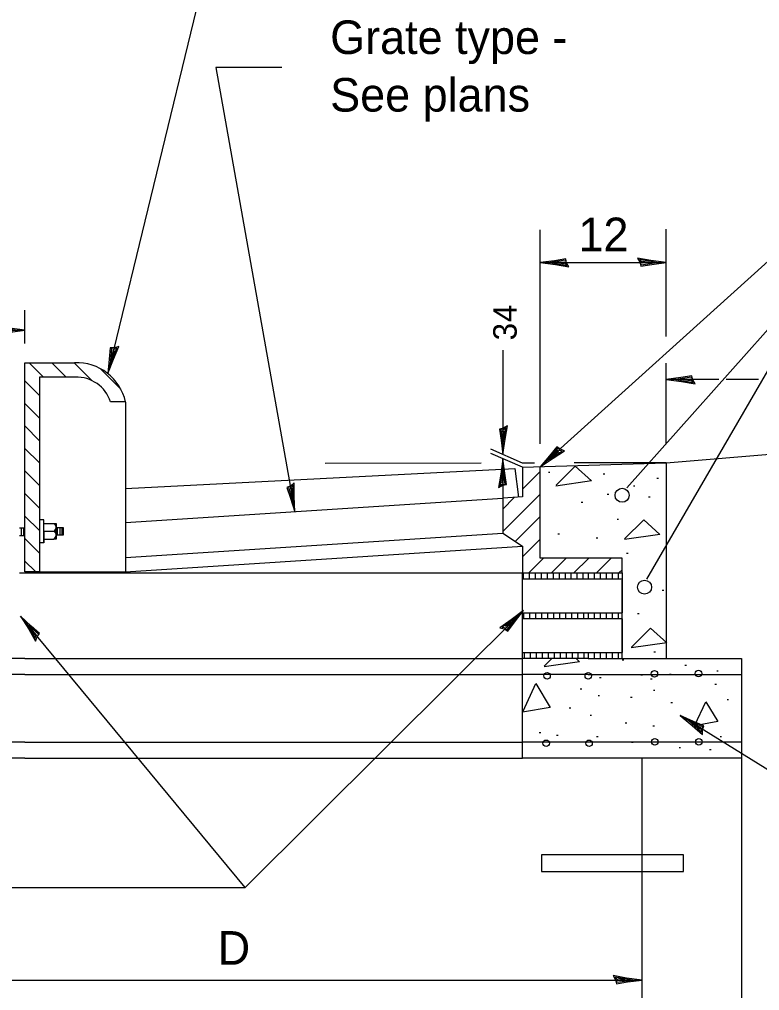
# Model space of a CAD drawing. Extents: x 0 to 2.83, y -0.12 to 1.83.
# Drawn here: x 2.1562 to 2.4132, y 1.2945 to 1.6319 of the extents above; entities that cross this region are included whole.
import ezdxf

# ---------------------------------------------------------------- set-up
doc = ezdxf.new("R2010")
doc.units = 0
for name, color, linetype in [('RD_Pr_Roadway_Dimensions', 7, 'Continuous'), ('RD_Pr_Roadway_Notes', 7, 'Continuous'), ('SH_General_Details', 7, 'Continuous')]:
    doc.layers.add(name, color=color, linetype=linetype)

msp = doc.modelspace()

# ---------------------------------------------------------------- linework, layer by layer
at = {"layer": 'RD_Pr_Roadway_Dimensions'}
for p, q in [((2.33701, 1.48448), (2.33701, 1.55876)), ((2.38078, 1.52173), (2.38078, 1.55899)), ((2.337, 1.54741), (2.38078, 1.54741)), ((2.15808, 1.51926), (2.15808, 1.53087)), ((2.10825, 1.5239), (2.15808, 1.5239)), ((2.32407, 1.51698), (2.32407, 1.48069)), ((2.38078, 1.48448), (2.38078, 1.51243)), ((2.38078, 1.47784), (2.5, 1.48771)), ((2.33089, 1.47627), (2.31983, 1.48106)), ((2.33088, 1.47773), (2.31987, 1.48252)), ((2.31646, 1.4777), (2.26235, 1.47758)), ((2.32407, 1.47923), (2.32407, 1.46418)), ((2.09587, 1.29814), (2.37235, 1.29814))]:
    msp.add_line(p, q, dxfattribs=at)
for points in [[(2.34618, 1.54727), (2.34587, 1.54864), (2.34199, 1.54805), (2.337, 1.54741), (2.34233, 1.54668), (2.347, 1.54586), (2.34618, 1.54727), (2.34577, 1.54818), (2.34035, 1.5474), (2.34628, 1.54636), (2.3454, 1.54753), (2.34291, 1.54737), (2.34531, 1.54701)], [(2.3716, 1.54754), (2.37191, 1.54617), (2.37579, 1.54676), (2.38078, 1.54741), (2.37545, 1.54814), (2.37078, 1.54896), (2.3716, 1.54754), (2.37201, 1.54664), (2.37743, 1.54742), (2.37151, 1.54846), (2.37238, 1.54729), (2.37487, 1.54745), (2.37248, 1.54781)], [(2.14889, 1.52404), (2.1492, 1.52267), (2.15308, 1.52326), (2.15808, 1.5239), (2.15275, 1.52464), (2.14808, 1.52546), (2.14889, 1.52404), (2.1493, 1.52313), (2.15472, 1.52391), (2.1488, 1.52495), (2.14967, 1.52379), (2.15216, 1.52394), (2.14977, 1.52431)], [(2.32421, 1.48987), (2.32284, 1.48956), (2.32343, 1.48568), (2.32407, 1.48069), (2.3248, 1.48602), (2.32562, 1.49069), (2.32421, 1.48987), (2.3233, 1.48946), (2.32408, 1.48404), (2.32512, 1.48997), (2.32395, 1.48909), (2.32411, 1.4866), (2.32447, 1.489)], [(2.32394, 1.47004), (2.32531, 1.47035), (2.32472, 1.47423), (2.32407, 1.47923), (2.32334, 1.4739), (2.32252, 1.46923), (2.32394, 1.47004), (2.32484, 1.47045), (2.32406, 1.47587), (2.32302, 1.46995), (2.32419, 1.47082), (2.32403, 1.47331), (2.32367, 1.47092)], [(2.36317, 1.29827), (2.36348, 1.2969), (2.36736, 1.29749), (2.37235, 1.29814), (2.36702, 1.29887), (2.36235, 1.29969), (2.36317, 1.29827), (2.36358, 1.29737), (2.369, 1.29815), (2.36307, 1.29919), (2.36395, 1.29802), (2.36644, 1.29818), (2.36404, 1.29854)]]:
    msp.add_lwpolyline(points, dxfattribs=at)
at = {"layer": 'RD_Pr_Roadway_Notes'}
for p, q in [((2.22197, 1.65321), (2.18686, 1.50887)), ((2.49228, 1.61663), (2.33701, 1.47647)), ((2.22437, 1.61516), (2.25185, 1.46078)), ((2.24727, 1.61516), (2.22437, 1.61516)), ((2.43944, 1.55042), (2.36705, 1.46916)), ((2.43944, 1.55042), (2.3739, 1.43745)), ((2.39905, 1.50678), (2.38078, 1.50678)), ((2.41281, 1.50678), (2.40157, 1.50678)), ((2.2346, 1.33036), (2.15658, 1.42458)), ((2.2346, 1.33036), (2.33116, 1.4265)), ((2.51308, 1.31101), (2.38562, 1.39005)), ((2.01068, 1.33036), (2.2346, 1.33036))]:
    msp.add_line(p, q, dxfattribs=at)
for points in [[(2.18916, 1.51776), (2.18776, 1.51778), (2.18741, 1.51387), (2.18686, 1.50887), (2.18883, 1.51388), (2.19073, 1.51822), (2.18916, 1.51776), (2.18818, 1.51758), (2.18766, 1.51213), (2.19007, 1.51763), (2.18873, 1.51706), (2.1883, 1.51461), (2.18921, 1.51685)], [(2.38997, 1.50665), (2.38966, 1.50802), (2.38578, 1.50743), (2.38078, 1.50678), (2.38611, 1.50605), (2.39078, 1.50523), (2.38997, 1.50665), (2.38956, 1.50756), (2.38414, 1.50678), (2.39006, 1.50574), (2.38919, 1.5069), (2.3867, 1.50674), (2.38909, 1.50638)], [(2.34391, 1.48252), (2.34277, 1.48333), (2.34028, 1.4803), (2.33701, 1.47647), (2.34146, 1.4795), (2.34547, 1.48202), (2.34391, 1.48252), (2.343, 1.48292), (2.3395, 1.47871), (2.3446, 1.48191), (2.34317, 1.48219), (2.34143, 1.4804), (2.34345, 1.48174)], [(2.25038, 1.46984), (2.24908, 1.4693), (2.25034, 1.46558), (2.25185, 1.46078), (2.25164, 1.46616), (2.25163, 1.4709), (2.25038, 1.46984), (2.24956, 1.46928), (2.25127, 1.46408), (2.25126, 1.4701), (2.25026, 1.46903), (2.25086, 1.46661), (2.25079, 1.46903)], [(2.16233, 1.41742), (2.16319, 1.41853), (2.16026, 1.42114), (2.15658, 1.42458), (2.15942, 1.42), (2.16176, 1.41588), (2.16233, 1.41742), (2.16277, 1.41831), (2.15871, 1.42199), (2.16169, 1.41676), (2.16203, 1.41818), (2.16032, 1.42), (2.16157, 1.41792)], [(2.32456, 1.42011), (2.32575, 1.41936), (2.32808, 1.42252), (2.33116, 1.4265), (2.32687, 1.42325), (2.32298, 1.42054), (2.32456, 1.42011), (2.32549, 1.41976), (2.32878, 1.42414), (2.32385, 1.42069), (2.32529, 1.42048), (2.32694, 1.42235), (2.32499, 1.42092)], [(2.39336, 1.38509), (2.39382, 1.38642), (2.39021, 1.38796), (2.38562, 1.39005), (2.38977, 1.38661), (2.3933, 1.38346), (2.39336, 1.38509), (2.39348, 1.38608), (2.38847, 1.38827), (2.39295, 1.38427), (2.39283, 1.38572), (2.39063, 1.3869), (2.39247, 1.38533)]]:
    msp.add_lwpolyline(points, dxfattribs=at)
at = {"layer": 'SH_General_Details'}
for p, q in [((2.15808, 1.46075), (2.15808, 1.51259)), ((2.15808, 1.51259), (2.17536, 1.51259)), ((2.16312, 1.50755), (2.16312, 1.44002)), ((2.17556, 1.50755), (2.16312, 1.50755)), ((2.19284, 1.49898), (2.1878, 1.49898)), ((2.19304, 1.49895), (2.19304, 1.44002)), ((2.33088, 1.47628), (2.38078, 1.47784)), ((2.33508, 1.47774), (2.33088, 1.47773)), ((2.38078, 1.47784), (2.34875, 1.47777)), ((2.38078, 1.47784), (2.38078, 1.40984)), ((2.19304, 1.46889), (2.32814, 1.4759)), ((2.32814, 1.4759), (2.32941, 1.46588)), ((2.33088, 1.47628), (2.33088, 1.46596)), ((2.33088, 1.47575), (2.33088, 1.46603)), ((2.33701, 1.44471), (2.33701, 1.47647)), ((2.33983, 1.47459), (2.34039, 1.47459)), ((2.35891, 1.47396), (2.35946, 1.47396)), ((2.37747, 1.47253), (2.37802, 1.47253)), ((2.36934, 1.46982), (2.36989, 1.46982)), ((2.19304, 1.4571), (2.32399, 1.46561)), ((2.33088, 1.46596), (2.32399, 1.46561)), ((2.32399, 1.46561), (2.32399, 1.45339)), ((2.35126, 1.46411), (2.35181, 1.46411)), ((2.3603, 1.46697), (2.36085, 1.46697)), ((2.37458, 1.46601), (2.37513, 1.46601)), ((2.15808, 1.44163), (2.15808, 1.46237)), ((2.15808, 1.44002), (2.15808, 1.46075)), ((2.16471, 1.45806), (2.16311, 1.45806)), ((2.16471, 1.45001), (2.16471, 1.45806)), ((2.36367, 1.45824), (2.36422, 1.45824)), ((2.15621, 1.45524), (2.15805, 1.45524)), ((2.16471, 1.45672), (2.16815, 1.45672)), ((2.16471, 1.45404), (2.16471, 1.45001)), ((2.16471, 1.45404), (2.16815, 1.45404)), ((2.16815, 1.45672), (2.16899, 1.45672)), ((2.16899, 1.45672), (2.16899, 1.45135)), ((2.16899, 1.4527), (2.16899, 1.45538)), ((2.16899, 1.45538), (2.17135, 1.45538)), ((2.17135, 1.45538), (2.17135, 1.4527)), ((2.15621, 1.45255), (2.15805, 1.45255)), ((2.16471, 1.45135), (2.16815, 1.45135)), ((2.16899, 1.45135), (2.16815, 1.45135)), ((2.17135, 1.4527), (2.16899, 1.4527)), ((2.19304, 1.4449), (2.32399, 1.45339)), ((2.32399, 1.45339), (2.33088, 1.44888)), ((2.34317, 1.45315), (2.34372, 1.45315)), ((2.35649, 1.45172), (2.35704, 1.45172)), ((2.16471, 1.45001), (2.16311, 1.45001)), ((2.19304, 1.44001), (2.33088, 1.44888)), ((2.33088, 1.44888), (2.33088, 1.43956)), ((2.36544, 1.44471), (2.33701, 1.44471)), ((2.36544, 1.43956), (2.36544, 1.44471)), ((2.36696, 1.44648), (2.36751, 1.44648)), ((2.1562, 1.43956), (2.33088, 1.43956)), ((2.16312, 1.44002), (2.15808, 1.44002)), ((2.16312, 1.44002), (2.19304, 1.44002)), ((2.33088, 1.43748), (2.33088, 1.43956)), ((2.33088, 1.43956), (2.36544, 1.43956)), ((2.33088, 1.42573), (2.33088, 1.43748)), ((2.33088, 1.43748), (2.36544, 1.43748)), ((2.35369, 1.43956), (2.35369, 1.43748)), ((2.35576, 1.43956), (2.35576, 1.43748)), ((2.35784, 1.43956), (2.35784, 1.43748)), ((2.35991, 1.43956), (2.35991, 1.43748)), ((2.36198, 1.43956), (2.36198, 1.43748)), ((2.36406, 1.43956), (2.36406, 1.43748)), ((2.36544, 1.43956), (2.36544, 1.42573)), ((2.36544, 1.40984), (2.36544, 1.43703)), ((2.37933, 1.43362), (2.37989, 1.43362)), ((2.33088, 1.42573), (2.36544, 1.42573)), ((2.33088, 1.42366), (2.33088, 1.42573)), ((2.33088, 1.41191), (2.33088, 1.42366)), ((2.36544, 1.42366), (2.33088, 1.42366)), ((2.35369, 1.42573), (2.35369, 1.42366)), ((2.35576, 1.42573), (2.35576, 1.42366)), ((2.35784, 1.42573), (2.35784, 1.42366)), ((2.35991, 1.42573), (2.35991, 1.42366)), ((2.36198, 1.42573), (2.36198, 1.42366)), ((2.36406, 1.42573), (2.36406, 1.42366)), ((2.36544, 1.42366), (2.36544, 1.41191)), ((2.37077, 1.42553), (2.37132, 1.42553)), ((2.33088, 1.41191), (2.36544, 1.41191)), ((2.33088, 1.40984), (2.33088, 1.41191)), ((2.35369, 1.41191), (2.35369, 1.40984)), ((2.35576, 1.41191), (2.35576, 1.40984)), ((2.35784, 1.41191), (2.35784, 1.40984)), ((2.35991, 1.41191), (2.35991, 1.40984)), ((2.36198, 1.41191), (2.36198, 1.40984)), ((2.36406, 1.41191), (2.36406, 1.40984)), ((2.37648, 1.41219), (2.37703, 1.41219)), ((2.15808, 1.40984), (2.13527, 1.40984)), ((2.15808, 1.40984), (2.33088, 1.40984)), ((2.33088, 1.37528), (2.33088, 1.40984)), ((2.35369, 1.40984), (2.33088, 1.40984)), ((2.35369, 1.40984), (2.40687, 1.40984)), ((2.36551, 1.40942), (2.36606, 1.40942)), ((2.38721, 1.40756), (2.38776, 1.40756)), ((2.40687, 1.40984), (2.40687, 0.96056)), ((2.15808, 1.40431), (2.13527, 1.40431)), ((2.15808, 1.40431), (2.33088, 1.40431)), ((2.35369, 1.40431), (2.33088, 1.40431)), ((2.33233, 1.40445), (2.33288, 1.40445)), ((2.35369, 1.40431), (2.40687, 1.40431)), ((2.37194, 1.40424), (2.37249, 1.40424)), ((2.38189, 1.40445), (2.38244, 1.40445)), ((2.39827, 1.40555), (2.39882, 1.40555)), ((2.35763, 1.40327), (2.35818, 1.40327)), ((2.37532, 1.40279), (2.37588, 1.40279)), ((2.39765, 1.40099), (2.3982, 1.40099)), ((2.35085, 1.39933), (2.35141, 1.39933)), ((2.35707, 1.39705), (2.35763, 1.39705)), ((2.37629, 1.39885), (2.37684, 1.39885)), ((2.36834, 1.39643), (2.36889, 1.39643)), ((2.38237, 1.39463), (2.38292, 1.39463)), ((2.40186, 1.3956), (2.40242, 1.3956)), ((2.34705, 1.39277), (2.3476, 1.39277)), ((2.35431, 1.39014), (2.35486, 1.39014)), ((2.36654, 1.38751), (2.3671, 1.38751)), ((2.38687, 1.38882), (2.38742, 1.38882)), ((2.33661, 1.38419), (2.33717, 1.38419)), ((2.3427, 1.38323), (2.34325, 1.38323)), ((2.37615, 1.38648), (2.3767, 1.38648)), ((2.15808, 1.38081), (2.10504, 1.38081)), ((2.15808, 1.38081), (2.33088, 1.38081)), ((2.40687, 1.38081), (2.33088, 1.38081)), ((2.35659, 1.38281), (2.35714, 1.38281)), ((2.36869, 1.38074), (2.36924, 1.38074)), ((2.39944, 1.38281), (2.4, 1.38281)), ((2.38521, 1.37894), (2.38576, 1.37894)), ((2.39578, 1.37825), (2.39633, 1.37825)), ((2.15808, 1.37528), (2.06131, 1.37528)), ((2.15808, 1.37528), (2.33088, 1.37528)), ((2.40687, 1.37528), (2.33088, 1.37528)), ((2.37231, 1.37528), (2.37231, 0.96056))]:
    msp.add_line(p, q, dxfattribs=at)
for points in [[(2.1646, 1.50755), (2.15955, 1.51259)], [(2.17239, 1.50755), (2.16741, 1.51259)], [(2.18135, 1.50639), (2.17523, 1.51259)], [(2.19139, 1.50344), (2.18428, 1.51056)], [(2.16312, 1.50121), (2.15808, 1.50626)], [(2.16312, 1.4934), (2.15808, 1.49845)], [(2.16312, 1.48552), (2.15808, 1.49064)], [(2.16312, 1.47778), (2.15808, 1.48283)], [(2.16312, 1.46997), (2.15808, 1.47502)], [(2.33088, 1.46873), (2.33701, 1.47477)], [(2.34253, 1.47003), (2.34916, 1.47666), (2.35476, 1.47155), (2.34246, 1.46975)], [(2.16305, 1.46216), (2.15808, 1.46714)], [(2.32399, 1.45396), (2.33701, 1.46698)], [(2.32399, 1.46173), (2.32794, 1.46581)], [(2.16312, 1.45428), (2.15808, 1.45933)], [(2.32836, 1.45052), (2.33701, 1.45917)], [(2.36632, 1.45145), (2.37296, 1.45808), (2.37856, 1.45297), (2.36625, 1.45117)], [(2.15679, 1.45524), (2.15679, 1.45255)], [(2.15763, 1.45524), (2.15763, 1.45255)], [(2.16815, 1.45672), (2.16815, 1.45672)], [(2.16815, 1.45404), (2.16815, 1.45404)], [(2.16832, 1.45672), (2.16832, 1.45672)], [(2.16832, 1.45672), (2.16832, 1.45665)], [(2.16832, 1.45418), (2.16832, 1.45397)], [(2.16832, 1.45404), (2.16832, 1.45404)], [(2.16832, 1.45404), (2.16832, 1.45397)], [(2.16841, 1.45672), (2.16841, 1.45665)], [(2.16841, 1.45672), (2.16841, 1.45651)], [(2.16841, 1.45425), (2.16841, 1.45382)], [(2.16841, 1.45418), (2.16841, 1.45397)], [(2.16841, 1.45418), (2.16841, 1.45382)], [(2.16857, 1.45672), (2.16857, 1.45651)], [(2.16857, 1.45672), (2.16857, 1.45644)], [(2.16857, 1.45439), (2.16857, 1.45375)], [(2.16857, 1.45439), (2.16857, 1.45361)], [(2.16857, 1.45425), (2.16857, 1.45382)], [(2.16857, 1.45425), (2.16857, 1.45375)], [(2.16874, 1.45672), (2.16874, 1.4563)], [(2.16874, 1.45672), (2.16874, 1.45615)], [(2.16874, 1.4546), (2.16874, 1.45347)], [(2.16874, 1.45453), (2.16874, 1.45361)], [(2.16874, 1.45453), (2.16874, 1.45347)], [(2.16874, 1.45439), (2.16874, 1.45361)], [(2.16883, 1.45672), (2.16883, 1.45615)], [(2.16883, 1.45672), (2.16883, 1.45608)], [(2.16883, 1.45672), (2.16883, 1.45594)], [(2.16883, 1.45672), (2.16883, 1.45587)], [(2.16883, 1.45481), (2.16883, 1.45326)], [(2.16883, 1.45481), (2.16883, 1.45319)], [(2.16883, 1.45474), (2.16883, 1.4534)], [(2.16883, 1.45474), (2.16883, 1.45326)], [(2.16883, 1.4546), (2.16883, 1.4534)], [(2.16899, 1.45672), (2.16899, 1.45587)], [(2.16899, 1.45672), (2.16899, 1.45573)], [(2.16899, 1.45672), (2.16899, 1.45559)], [(2.16899, 1.45517), (2.16899, 1.45284)], [(2.16899, 1.45509), (2.16899, 1.45305)], [(2.16899, 1.45509), (2.16899, 1.45298)], [(2.16899, 1.45495), (2.16899, 1.45319)], [(2.16933, 1.45538), (2.16933, 1.4527)], [(2.17017, 1.45538), (2.17017, 1.4527)], [(2.17093, 1.45538), (2.17093, 1.4527)], [(2.17126, 1.45538), (2.17126, 1.4527)], [(2.17135, 1.45538), (2.17135, 1.4527)], [(2.16312, 1.44647), (2.15808, 1.45152)], [(2.16815, 1.45135), (2.16815, 1.45135)], [(2.16832, 1.4515), (2.16832, 1.45135)], [(2.16832, 1.45135), (2.16832, 1.45135)], [(2.16841, 1.45164), (2.16841, 1.45135)], [(2.16841, 1.4515), (2.16841, 1.45135)], [(2.16857, 1.45171), (2.16857, 1.45135)], [(2.16857, 1.45164), (2.16857, 1.45135)], [(2.16874, 1.45192), (2.16874, 1.45135)], [(2.16874, 1.45185), (2.16874, 1.45135)], [(2.16874, 1.45171), (2.16874, 1.45135)], [(2.16883, 1.45213), (2.16883, 1.45135)], [(2.16883, 1.45206), (2.16883, 1.45135)], [(2.16883, 1.45192), (2.16883, 1.45135)], [(2.16899, 1.45248), (2.16899, 1.45135)], [(2.16899, 1.45241), (2.16899, 1.45135)], [(2.16899, 1.45227), (2.16899, 1.45135)], [(2.33088, 1.44523), (2.33701, 1.45136)], [(2.33309, 1.43956), (2.33807, 1.44461)], [(2.3409, 1.43956), (2.34588, 1.44461)], [(2.34871, 1.43956), (2.35376, 1.44461)], [(2.35652, 1.43956), (2.36157, 1.44461)], [(2.16176, 1.44003), (2.15808, 1.44371)], [(2.36433, 1.43956), (2.36544, 1.44066)], [(2.33122, 1.43748), (2.33122, 1.43956)], [(2.3333, 1.43748), (2.3333, 1.43956)], [(2.33537, 1.43748), (2.33537, 1.43956)], [(2.33744, 1.43748), (2.33744, 1.43956)], [(2.33952, 1.43748), (2.33952, 1.43956)], [(2.34159, 1.43748), (2.34159, 1.43956)], [(2.34367, 1.43748), (2.34367, 1.43956)], [(2.34574, 1.43748), (2.34574, 1.43956)], [(2.34781, 1.43748), (2.34781, 1.43956)], [(2.34989, 1.43748), (2.34989, 1.43956)], [(2.35196, 1.43748), (2.35196, 1.43956)], [(2.33136, 1.42366), (2.33136, 1.42573)], [(2.33343, 1.42366), (2.33343, 1.42573)], [(2.33551, 1.42366), (2.33551, 1.42573)], [(2.33758, 1.42366), (2.33758, 1.42573)], [(2.33966, 1.42366), (2.33966, 1.42573)], [(2.34173, 1.42366), (2.34173, 1.42573)], [(2.3438, 1.42366), (2.3438, 1.42573)], [(2.34588, 1.42366), (2.34588, 1.42573)], [(2.34795, 1.42366), (2.34795, 1.42573)], [(2.35002, 1.42366), (2.35002, 1.42573)], [(2.3521, 1.42366), (2.3521, 1.42573)], [(2.3687, 1.41382), (2.37534, 1.42045), (2.38094, 1.41534), (2.36863, 1.41354)], [(2.33157, 1.40984), (2.33157, 1.41191)], [(2.33364, 1.40984), (2.33364, 1.41191)], [(2.33572, 1.40984), (2.33572, 1.41191)], [(2.33779, 1.40984), (2.33779, 1.41191)], [(2.33986, 1.40984), (2.33986, 1.41191)], [(2.34194, 1.40984), (2.34194, 1.41191)], [(2.34401, 1.40984), (2.34401, 1.41191)], [(2.34608, 1.40984), (2.34608, 1.41191)], [(2.34816, 1.40984), (2.34816, 1.41191)], [(2.35023, 1.40984), (2.35023, 1.41191)], [(2.35231, 1.40984), (2.35231, 1.41191)], [(2.35065, 1.40873), (2.33834, 1.40694)], [(2.33841, 1.40721), (2.34104, 1.40984)], [(2.34947, 1.40984), (2.35065, 1.40873)], [(2.33108, 1.39159), (2.33551, 1.40113)], [(2.33551, 1.40113), (2.34049, 1.39283)], [(2.39067, 1.38675), (2.39454, 1.39477), (2.39869, 1.38799), (2.3906, 1.38648)], [(2.34049, 1.39283), (2.33088, 1.39124)]]:
    msp.add_lwpolyline(points, dxfattribs=at)
msp.add_lwpolyline([(2.38675, 1.34171), (2.3374, 1.34171), (2.3374, 1.33583), (2.38675, 1.33583)], close=True, dxfattribs=at)
for centre, radius in [((2.36544, 1.46655), 0.00243), ((2.37325, 1.43463), 0.00243), ((2.33938, 1.40382), 0.00113), ((2.35369, 1.40382), 0.00113), ((2.37664, 1.40452), 0.00113), ((2.39199, 1.40464), 0.00113), ((2.3391, 1.38039), 0.00113), ((2.35396, 1.38039), 0.00113), ((2.37676, 1.38094), 0.00113), ((2.39211, 1.38094), 0.00113)]:
    msp.add_circle(centre, radius, dxfattribs=at)
for radius, start in [(0.01733, 12.3308), (0.01229, 17.5305)]:
    msp.add_arc((2.1761, 1.49528), radius, start, 92.4694, dxfattribs=at)
for centre in [(2.16699, 1.45539), (2.16699, 1.45271)]:
    msp.add_ellipse(centre, major_axis=(0.00199, 0), ratio=0.840278, start_param=5.354881, end_param=7.21149, dxfattribs=at)

# ---------------------------------------------------------------- texts
at = {"layer": 'RD_Pr_Roadway_Dimensions'}
for s, height, p in [('12', 0.011667, (2.35028, 1.55134)), ('D', 0.01167, (2.22503, 1.30349))]:
    msp.add_text(s, height=height, dxfattribs=at).set_placement(p)
for s, p in [('4', (2.32885, 1.5267)), ('3', (2.32885, 1.52035))]:
    msp.add_text(s, height=0.00817, rotation=90, dxfattribs=at).set_placement(p)
at = {"layer": 'RD_Pr_Roadway_Notes'}
for s, height, p in [('Grate type -', 0.0116667, (2.26409, 1.61984)), ('See plans', 0.011667, (2.26409, 1.59984))]:
    msp.add_text(s, height=height, dxfattribs=at).set_placement(p)

doc.saveas('drawing.dxf')
